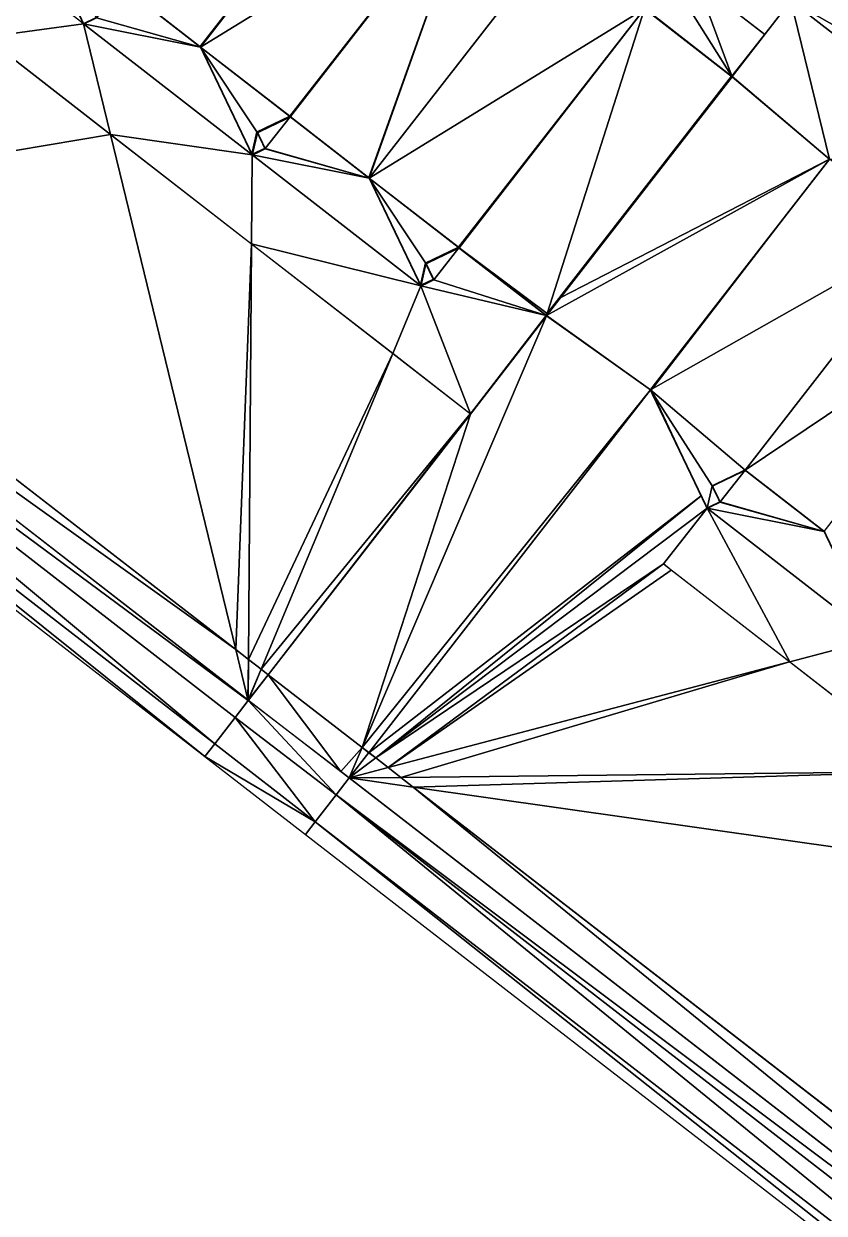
# Model space of a CAD drawing. Header units: metres. Extents: x 1634389 to 1634634, y 8249577 to 8249800.
# Drawn here: x 1634461.63 to 1634484.12, y 8249628.8 to 8249662.22 of the extents above; entities that cross this region are included whole.
import ezdxf

# ---------------------------------------------------------------- set-up
doc = ezdxf.new("R2010")
doc.units = ezdxf.units.M
doc.header["$LTSCALE"] = 2
doc.linetypes.add('CACHE2', pattern=[4.7625, 3.175, -1.5875])
for name, color, linetype in [('CONTOUR-BATIMENT', 5, 'Continuous'), ('MNT-02-ACCES PIETON PRIVE-FF-35', 40, 'Continuous'), ('MNT-02-BASSIN-FF-30', 205, 'Continuous'), ('MNT-02-BATIMENT FINI-FF-0', 1, 'Continuous'), ('MNT-02-BETON DESACTIVE FF-35', 7, 'Continuous'), ('MNT-02-ESPACE VERT-FF-30', 221, 'Continuous'), ('MNT-02-ESPACE VERT-PRIVE-FF-30', 222, 'CACHE2'), ('MNT-02-VOIRIE LOURDE-FF-60', 160, 'Continuous')]:
    doc.layers.add(name, color=color, linetype=linetype)

msp = doc.modelspace()

# ---------------------------------------------------------------- linework, layer by layer
at = {"layer": 'CONTOUR-BATIMENT', "linetype": 'CACHE2', "ltscale": 0.05, "const_width": 0.05, "flags": 128}
msp.add_lwpolyline([(1634453.83, 8249669.578), (1634452.235, 8249672.905), (1634457.26, 8249679.374), (1634460.884, 8249678.661), (1634460.806, 8249678.268), (1634460.313, 8249678.366), (1634460.113, 8249677.362), (1634462.334, 8249675.637), (1634465.623, 8249674.982), (1634465.544, 8249674.588), (1634465.052, 8249674.685), (1634464.852, 8249673.682), (1634467.065, 8249671.963), (1634470.362, 8249671.301), (1634470.283, 8249670.909), (1634469.791, 8249671.007), (1634469.59, 8249670.003), (1634471.806, 8249668.282), (1634475.101, 8249667.62), (1634475.022, 8249667.228), (1634474.53, 8249667.327), (1634474.329, 8249666.321), (1634476.553, 8249664.599), (1634479.841, 8249663.944), (1634479.761, 8249663.548), (1634479.268, 8249663.646), (1634479.068, 8249662.643), (1634481.527, 8249660.733), (1634476.314, 8249654.021), (1634473.852, 8249655.926), (1634472.929, 8249655.483), (1634473.146, 8249655.031), (1634472.786, 8249654.857), (1634471.336, 8249657.882), (1634469.116, 8249659.608), (1634468.193, 8249659.165), (1634468.409, 8249658.713), (1634468.047, 8249658.537), (1634466.598, 8249661.562), (1634464.377, 8249663.287), (1634463.454, 8249662.844), (1634463.671, 8249662.393), (1634463.309, 8249662.22), (1634461.857, 8249665.239), (1634459.636, 8249666.965), (1634458.715, 8249666.523), (1634458.932, 8249666.071), (1634458.569, 8249665.897), (1634457.118, 8249668.92), (1634454.899, 8249670.647), (1634453.976, 8249670.204), (1634454.193, 8249669.752)], close=True, dxfattribs=at)
at = {"layer": 'CONTOUR-BATIMENT', "linetype": 'CACHE2', "ltscale": 0.05, "const_width": 0.05, "elevation": -98.8, "flags": 128}
msp.add_lwpolyline([(1634512.748, 8249625.716), (1634510.432, 8249627.521), (1634509.506, 8249627.077), (1634509.723, 8249626.625), (1634509.365, 8249626.454), (1634507.913, 8249629.476), (1634505.693, 8249631.201), (1634504.77, 8249630.758), (1634504.986, 8249630.308), (1634504.625, 8249630.135), (1634503.19, 8249633.115), (1634500.969, 8249634.841), (1634500.048, 8249634.399), (1634500.265, 8249633.949), (1634499.902, 8249633.773), (1634498.437, 8249636.832), (1634496.113, 8249638.64), (1634495.19, 8249638.197), (1634495.404, 8249637.744), (1634495.044, 8249637.572), (1634493.593, 8249640.594), (1634491.372, 8249642.32), (1634490.451, 8249641.877), (1634490.666, 8249641.425), (1634490.305, 8249641.251), (1634488.854, 8249644.273), (1634486.633, 8249645.999), (1634485.712, 8249645.557), (1634485.928, 8249645.106), (1634485.568, 8249644.933), (1634484.117, 8249647.956), (1634481.894, 8249649.68), (1634480.971, 8249649.236), (1634481.189, 8249648.786), (1634480.827, 8249648.611), (1634479.233, 8249651.938), (1634484.264, 8249658.416), (1634487.881, 8249657.695), (1634487.802, 8249657.301), (1634487.31, 8249657.4), (1634487.11, 8249656.396), (1634489.325, 8249654.675), (1634492.619, 8249654.014), (1634492.541, 8249653.621), (1634492.049, 8249653.72), (1634491.849, 8249652.715), (1634494.071, 8249650.991), (1634497.359, 8249650.334), (1634497.28, 8249649.943), (1634496.788, 8249650.041), (1634496.587, 8249649.037), (1634498.81, 8249647.311), (1634502.098, 8249646.654), (1634502.019, 8249646.262), (1634501.527, 8249646.36), (1634501.327, 8249645.356), (1634503.648, 8249643.553), (1634506.936, 8249642.896), (1634506.858, 8249642.504), (1634506.365, 8249642.602), (1634506.167, 8249641.597), (1634508.389, 8249639.872), (1634511.677, 8249639.215), (1634511.599, 8249638.823), (1634511.107, 8249638.921), (1634510.907, 8249637.917), (1634513.054, 8249636.249), (1634516.417, 8249635.534), (1634516.338, 8249635.142), (1634515.846, 8249635.24), (1634515.646, 8249634.236), (1634517.969, 8249632.432)], close=True, dxfattribs=at)
at = {"layer": 'MNT-02-ACCES PIETON PRIVE-FF-35', "linetype": 'ByBlock'}
for points in [[(1634460.542, 8249661.849, 98.894), (1634463.306, 8249662.223, 98.93), (1634458.569, 8249665.897, 98.93)], [(1634479.068, 8249662.643, 98.93), (1634481.527, 8249660.733, 98.93), (1634479.761, 8249663.548, 98.93)], [(1634480.548, 8249663.391, 98.921), (1634479.761, 8249663.548, 98.93), (1634481.527, 8249660.733, 98.93)], [(1634466.59, 8249661.565, 98.93), (1634464.376, 8249663.286, 98.93), (1634463.671, 8249662.393, 98.93)], [(1634482.446, 8249661.916, 98.908), (1634480.548, 8249663.391, 98.921), (1634481.527, 8249660.733, 98.93)], [(1634463.307, 8249662.22, 98.93), (1634463.306, 8249662.223, 98.93), (1634460.542, 8249661.849, 98.894)], [(1634463.308, 8249662.218, 98.93), (1634463.307, 8249662.22, 98.93), (1634460.542, 8249661.849, 98.894)], [(1634463.308, 8249662.218, 98.93), (1634460.542, 8249661.849, 98.894), (1634464.064, 8249659.114, 98.881)], [(1634463.31, 8249662.219, 98.93), (1634463.308, 8249662.218, 98.93), (1634464.064, 8249659.114, 98.881)], [(1634463.31, 8249662.219, 98.93), (1634466.591, 8249661.564, 98.93), (1634463.311, 8249662.22, 98.93)], [(1634466.591, 8249661.564, 98.93), (1634463.31, 8249662.219, 98.93), (1634466.596, 8249661.56, 98.93)], [(1634463.31, 8249662.219, 98.93), (1634468.047, 8249658.537, 98.93), (1634463.31, 8249662.219, 98.93)], [(1634466.596, 8249661.56, 98.93), (1634463.31, 8249662.219, 98.93), (1634468.047, 8249658.537, 98.93)], [(1634464.064, 8249659.114, 98.881), (1634468.047, 8249658.537, 98.93), (1634463.31, 8249662.219, 98.93)], [(1634463.669, 8249662.391, 98.93), (1634463.311, 8249662.22, 98.93), (1634466.59, 8249661.565, 98.93)], [(1634466.59, 8249661.565, 98.93), (1634463.311, 8249662.22, 98.93), (1634466.591, 8249661.564, 98.93)], [(1634463.669, 8249662.391, 98.93), (1634466.59, 8249661.565, 98.93), (1634463.671, 8249662.393, 98.93)], [(1634469.112, 8249659.603, 98.93), (1634468.193, 8249659.164, 98.93), (1634468.409, 8249658.713, 98.93)], [(1634469.115, 8249659.605, 98.93), (1634469.112, 8249659.603, 98.93), (1634468.409, 8249658.713, 98.93)], [(1634471.328, 8249657.885, 98.93), (1634469.115, 8249659.605, 98.93), (1634468.409, 8249658.713, 98.93)], [(1634468.028, 8249656.036, 98.881), (1634468.047, 8249658.537, 98.93), (1634464.064, 8249659.114, 98.881)], [(1634468.192, 8249659.163, 98.93), (1634468.19, 8249659.163, 98.93), (1634468.192, 8249659.16, 98.93)], [(1634468.193, 8249659.164, 98.93), (1634468.192, 8249659.163, 98.93), (1634468.192, 8249659.16, 98.93)], [(1634468.193, 8249659.164, 98.93), (1634468.192, 8249659.16, 98.93), (1634468.409, 8249658.713, 98.93)], [(1634468.192, 8249659.16, 98.93), (1634468.407, 8249658.712, 98.93), (1634468.409, 8249658.713, 98.93)], [(1634468.028, 8249656.036, 98.881), (1634472.786, 8249654.857, 98.93), (1634468.047, 8249658.537, 98.93)], [(1634468.407, 8249658.711, 98.93), (1634468.047, 8249658.537, 98.93), (1634471.328, 8249657.885, 98.93)], [(1634471.329, 8249657.884, 98.93), (1634468.047, 8249658.537, 98.93), (1634471.334, 8249657.88, 98.93)], [(1634471.328, 8249657.885, 98.93), (1634468.047, 8249658.537, 98.93), (1634471.329, 8249657.884, 98.93)], [(1634472.786, 8249654.857, 98.93), (1634471.334, 8249657.88, 98.93), (1634468.047, 8249658.537, 98.93)], [(1634468.407, 8249658.712, 98.93), (1634468.407, 8249658.711, 98.93), (1634468.409, 8249658.713, 98.93)], [(1634468.407, 8249658.711, 98.93), (1634471.328, 8249657.885, 98.93), (1634468.409, 8249658.713, 98.93)], [(1634468.028, 8249656.036, 98.881), (1634471.994, 8249652.956, 98.881), (1634472.786, 8249654.857, 98.93)], [(1634473.852, 8249655.926, 98.93), (1634472.929, 8249655.483, 98.93), (1634473.146, 8249655.031, 98.93)], [(1634476.306, 8249654.024, 98.93), (1634473.852, 8249655.926, 98.93), (1634473.146, 8249655.031, 98.93)], [(1634471.994, 8249652.956, 98.881), (1634474.176, 8249651.261, 98.853), (1634472.786, 8249654.857, 98.93)], [(1634473.146, 8249655.031, 98.93), (1634472.786, 8249654.857, 98.93), (1634476.306, 8249654.024, 98.93)], [(1634474.176, 8249651.261, 98.853), (1634476.307, 8249654.023, 98.93), (1634472.786, 8249654.857, 98.93)], [(1634476.307, 8249654.023, 98.93), (1634476.306, 8249654.024, 98.93), (1634472.786, 8249654.857, 98.93)], [(1634474.176, 8249651.261, 98.853), (1634476.312, 8249654.019, 98.93), (1634476.307, 8249654.023, 98.93)], [(1634474.176, 8249651.261, 98.853), (1634474.177, 8249651.261, 98.853), (1634476.312, 8249654.019, 98.93)], [(1634481.894, 8249649.68, 98.73), (1634480.971, 8249649.236, 98.73), (1634481.189, 8249648.786, 98.73)], [(1634484.11, 8249647.958, 98.73), (1634481.894, 8249649.68, 98.73), (1634481.189, 8249648.786, 98.73)], [(1634480.971, 8249649.236, 98.73), (1634481.187, 8249648.785, 98.73), (1634481.189, 8249648.786, 98.73)], [(1634480.827, 8249648.611, 98.73), (1634479.603, 8249647.047, 98.687), (1634483.146, 8249644.295, 98.687)], [(1634481.188, 8249648.784, 98.73), (1634480.827, 8249648.611, 98.73), (1634484.11, 8249647.958, 98.73)], [(1634484.11, 8249647.958, 98.73), (1634480.827, 8249648.611, 98.73), (1634484.111, 8249647.957, 98.73)], [(1634485.568, 8249644.933, 98.73), (1634484.115, 8249647.954, 98.73), (1634480.827, 8249648.611, 98.73)], [(1634483.146, 8249644.295, 98.687), (1634485.568, 8249644.933, 98.73), (1634480.827, 8249648.611, 98.73)], [(1634484.111, 8249647.957, 98.73), (1634480.827, 8249648.611, 98.73), (1634484.115, 8249647.954, 98.73)], [(1634481.187, 8249648.785, 98.73), (1634481.188, 8249648.784, 98.73), (1634481.189, 8249648.786, 98.73)], [(1634481.188, 8249648.784, 98.73), (1634484.11, 8249647.958, 98.73), (1634481.189, 8249648.786, 98.73)], [(1634485.568, 8249644.933, 98.73), (1634483.146, 8249644.295, 98.687), (1634487.111, 8249641.216, 98.687)]]:
    msp.add_3dface(points, dxfattribs=at)
at = {"layer": 'MNT-02-BASSIN-FF-30', "color": 1, "linetype": 'ByBlock'}
for points in [[(1634467.932, 8249643.204, 98.68), (1634446.343, 8249659.948, 98.76), (1634446.45, 8249659.106, 98.358)], [(1634446.45, 8249659.106, 98.358), (1634445.749, 8249658.442, 98.428), (1634466.992, 8249641.991, 98.28)], [(1634467.932, 8249643.204, 98.68), (1634446.45, 8249659.106, 98.358), (1634467.566, 8249642.728, 98.28)], [(1634446.45, 8249659.106, 98.358), (1634466.992, 8249641.991, 98.28), (1634467.566, 8249642.728, 98.28)], [(1634445.118, 8249658.362, 98.73), (1634466.716, 8249641.635, 98.58), (1634445.749, 8249658.442, 98.428)], [(1634466.716, 8249641.635, 98.58), (1634466.992, 8249641.991, 98.28), (1634445.749, 8249658.442, 98.428)], [(1634470.409, 8249640.558, 98.12), (1634467.932, 8249643.204, 98.68), (1634467.566, 8249642.728, 98.28)], [(1634470.774, 8249641.033, 98.52), (1634467.932, 8249643.204, 98.68), (1634470.409, 8249640.558, 98.12)], [(1634466.992, 8249641.991, 98.28), (1634469.819, 8249639.8, 98.12), (1634467.566, 8249642.728, 98.28)], [(1634469.819, 8249639.8, 98.12), (1634470.409, 8249640.558, 98.12), (1634467.566, 8249642.728, 98.28)], [(1634466.716, 8249641.635, 98.58), (1634469.819, 8249639.8, 98.12), (1634466.992, 8249641.991, 98.28)], [(1634466.716, 8249641.635, 98.58), (1634469.543, 8249639.445, 98.42), (1634469.819, 8249639.8, 98.12)], [(1634500.638, 8249617.913, 98.32), (1634470.774, 8249641.033, 98.52), (1634470.409, 8249640.558, 98.12)], [(1634469.819, 8249639.8, 98.12), (1634499.689, 8249616.687, 97.92), (1634470.409, 8249640.558, 98.12)], [(1634470.409, 8249640.558, 98.12), (1634499.689, 8249616.687, 97.92), (1634500.271, 8249617.438, 97.92)], [(1634500.638, 8249617.913, 98.32), (1634470.409, 8249640.558, 98.12), (1634500.271, 8249617.438, 97.92)], [(1634469.543, 8249639.445, 98.42), (1634499.414, 8249616.332, 98.22), (1634469.819, 8249639.8, 98.12)], [(1634469.819, 8249639.8, 98.12), (1634499.414, 8249616.332, 98.22), (1634499.689, 8249616.687, 97.92)]]:
    msp.add_3dface(points, dxfattribs=at)
at = {"layer": 'MNT-02-BATIMENT FINI-FF-0', "color": 5, "linetype": 'ByBlock'}
for points in [[(1634466.585, 8249661.581, 99.28), (1634471.806, 8249668.282, 99.28), (1634464.382, 8249663.291, 99.28)], [(1634471.806, 8249668.282, 99.28), (1634466.585, 8249661.581, 99.28), (1634466.598, 8249661.562, 99.28)], [(1634471.806, 8249668.282, 99.28), (1634466.598, 8249661.562, 99.28), (1634474.329, 8249666.321, 99.28)], [(1634469.103, 8249659.626, 99.28), (1634474.329, 8249666.321, 99.28), (1634466.598, 8249661.562, 99.28)], [(1634469.103, 8249659.626, 99.28), (1634469.119, 8249659.613, 99.28), (1634474.329, 8249666.321, 99.28)], [(1634469.119, 8249659.613, 99.28), (1634471.324, 8249657.9, 99.28), (1634474.329, 8249666.321, 99.28)], [(1634471.324, 8249657.9, 99.28), (1634471.336, 8249657.882, 99.28), (1634474.329, 8249666.321, 99.28)], [(1634476.553, 8249664.599, 99.28), (1634474.329, 8249666.321, 99.28), (1634471.336, 8249657.882, 99.28)], [(1634476.553, 8249664.599, 99.28), (1634471.336, 8249657.882, 99.28), (1634479.068, 8249662.643, 99.28)], [(1634473.839, 8249655.944, 99.28), (1634479.068, 8249662.643, 99.28), (1634471.336, 8249657.882, 99.28)], [(1634473.839, 8249655.944, 99.28), (1634473.856, 8249655.931, 99.28), (1634479.068, 8249662.643, 99.28)], [(1634473.856, 8249655.931, 99.28), (1634476.333, 8249654.08, 99.28), (1634479.068, 8249662.643, 99.28)], [(1634476.333, 8249654.08, 99.28), (1634481.51, 8249660.746, 99.28), (1634479.068, 8249662.643, 99.28)], [(1634481.514, 8249660.751, 99.28), (1634479.072, 8249662.648, 99.28), (1634479.068, 8249662.643, 99.28)], [(1634481.51, 8249660.746, 99.28), (1634481.514, 8249660.751, 99.28), (1634479.068, 8249662.643, 99.28)], [(1634466.585, 8249661.581, 99.28), (1634466.591, 8249661.568, 99.28), (1634466.598, 8249661.562, 99.28)], [(1634466.591, 8249661.568, 99.28), (1634466.593, 8249661.564, 99.28), (1634466.598, 8249661.562, 99.28)], [(1634466.593, 8249661.564, 99.28), (1634466.593, 8249661.563, 99.28), (1634466.598, 8249661.562, 99.28)], [(1634466.593, 8249661.563, 99.28), (1634468.034, 8249658.555, 99.28), (1634466.598, 8249661.562, 99.28)], [(1634468.18, 8249659.183, 99.28), (1634469.096, 8249659.623, 99.28), (1634466.598, 8249661.562, 99.28)], [(1634469.096, 8249659.623, 99.28), (1634469.103, 8249659.626, 99.28), (1634466.598, 8249661.562, 99.28)], [(1634468.18, 8249659.183, 99.28), (1634468.18, 8249659.183, 99.28), (1634466.598, 8249661.562, 99.28)], [(1634468.034, 8249658.555, 99.28), (1634468.037, 8249658.557, 99.28), (1634466.598, 8249661.562, 99.28)], [(1634466.598, 8249661.562, 99.28), (1634468.037, 8249658.557, 99.28), (1634468.18, 8249659.183, 99.28)], [(1634468.037, 8249658.557, 99.28), (1634468.053, 8249658.565, 99.28), (1634468.18, 8249659.183, 99.28)], [(1634468.191, 8249659.159, 99.28), (1634468.18, 8249659.183, 99.28), (1634468.053, 8249658.565, 99.28)], [(1634468.053, 8249658.565, 99.28), (1634468.397, 8249658.731, 99.28), (1634468.191, 8249659.159, 99.28)], [(1634484.264, 8249658.416, 99.08), (1634479.233, 8249651.938, 99.08), (1634487.11, 8249656.396, 99.08)], [(1634471.324, 8249657.9, 99.28), (1634471.33, 8249657.887, 99.28), (1634471.336, 8249657.882, 99.28)], [(1634471.33, 8249657.887, 99.28), (1634471.332, 8249657.884, 99.28), (1634471.336, 8249657.882, 99.28)], [(1634471.332, 8249657.884, 99.28), (1634471.332, 8249657.883, 99.28), (1634471.336, 8249657.882, 99.28)], [(1634471.332, 8249657.883, 99.28), (1634472.773, 8249654.876, 99.28), (1634471.336, 8249657.882, 99.28)], [(1634471.336, 8249657.882, 99.28), (1634472.776, 8249654.877, 99.28), (1634472.916, 8249655.501, 99.28)], [(1634472.916, 8249655.501, 99.28), (1634472.917, 8249655.501, 99.28), (1634471.336, 8249657.882, 99.28)], [(1634473.833, 8249655.941, 99.28), (1634473.839, 8249655.944, 99.28), (1634471.336, 8249657.882, 99.28)], [(1634472.917, 8249655.501, 99.28), (1634473.833, 8249655.941, 99.28), (1634471.336, 8249657.882, 99.28)], [(1634472.773, 8249654.876, 99.28), (1634472.776, 8249654.877, 99.28), (1634471.336, 8249657.882, 99.28)], [(1634479.233, 8249651.938, 99.08), (1634481.894, 8249649.68, 99.08), (1634487.11, 8249656.396, 99.08)], [(1634481.894, 8249649.68, 99.08), (1634489.325, 8249654.675, 99.08), (1634487.11, 8249656.396, 99.08)], [(1634476.333, 8249654.08, 99.28), (1634473.856, 8249655.931, 99.28), (1634476.302, 8249654.039, 99.28)], [(1634472.776, 8249654.877, 99.28), (1634472.792, 8249654.885, 99.28), (1634472.916, 8249655.501, 99.28)], [(1634472.928, 8249655.477, 99.28), (1634472.916, 8249655.501, 99.28), (1634472.792, 8249654.885, 99.28)], [(1634472.792, 8249654.885, 99.28), (1634473.133, 8249655.049, 99.28), (1634472.928, 8249655.477, 99.28)], [(1634481.894, 8249649.68, 99.08), (1634484.117, 8249647.956, 99.08), (1634489.325, 8249654.675, 99.08)], [(1634479.233, 8249651.938, 99.08), (1634480.827, 8249648.611, 99.08), (1634480.971, 8249649.236, 99.08)], [(1634479.233, 8249651.938, 99.08), (1634480.971, 8249649.236, 99.08), (1634481.894, 8249649.68, 99.08)], [(1634480.827, 8249648.611, 99.08), (1634481.189, 8249648.786, 99.08), (1634480.971, 8249649.236, 99.08)]]:
    msp.add_3dface(points, dxfattribs=at)
at = {"layer": 'MNT-02-BETON DESACTIVE FF-35', "color": 6, "linetype": 'ByBlock'}
for points in [[(1634495.043, 8249662.146, 98.592), (1634481.737, 8249672.476, 98.722), (1634493.26, 8249662.254, 98.637)], [(1634480.552, 8249663.39, 98.921), (1634482.447, 8249661.918, 98.908), (1634483.182, 8249662.864, 98.89)]]:
    msp.add_3dface(points, dxfattribs=at)
at = {"layer": 'MNT-02-ESPACE VERT-FF-30', "linetype": 'ByBlock'}
for points in [[(1634483.18, 8249662.863, 98.94), (1634481.515, 8249660.752, 98.98), (1634481.531, 8249660.738, 98.98)], [(1634484.264, 8249658.416, 98.78), (1634483.182, 8249662.864, 98.94), (1634481.531, 8249660.738, 98.98)], [(1634483.18, 8249662.863, 98.94), (1634481.531, 8249660.738, 98.98), (1634483.182, 8249662.864, 98.94)], [(1634487.456, 8249660.43, 98.799), (1634489.027, 8249662.453, 98.801), (1634483.182, 8249662.864, 98.94)], [(1634484.264, 8249658.416, 98.78), (1634488.617, 8249658.644, 98.74), (1634483.182, 8249662.864, 98.94)], [(1634488.617, 8249658.644, 98.74), (1634487.456, 8249660.43, 98.799), (1634483.182, 8249662.864, 98.94)], [(1634481.515, 8249660.752, 98.98), (1634481.514, 8249660.751, 98.98), (1634481.518, 8249660.749, 98.98)], [(1634481.515, 8249660.752, 98.98), (1634481.518, 8249660.749, 98.98), (1634481.531, 8249660.738, 98.98)], [(1634467.582, 8249644.64, 98.703), (1634447.594, 8249660.115, 98.776), (1634448.085, 8249658.597, 98.754)], [(1634467.582, 8249644.64, 98.703), (1634448.085, 8249658.597, 98.754), (1634467.923, 8249643.238, 98.681)], [(1634467.94, 8249644.363, 98.703), (1634467.582, 8249644.64, 98.703), (1634467.923, 8249643.238, 98.681)], [(1634467.923, 8249643.238, 98.681), (1634467.932, 8249643.231, 98.681), (1634467.94, 8249644.363, 98.703)], [(1634468.299, 8249644.085, 98.703), (1634467.94, 8249644.363, 98.703), (1634467.932, 8249643.231, 98.681)], [(1634467.932, 8249643.231, 98.681), (1634467.94, 8249643.225, 98.681), (1634468.299, 8249644.085, 98.703)], [(1634468.496, 8249643.932, 98.7), (1634468.299, 8249644.085, 98.703), (1634467.94, 8249643.225, 98.681)], [(1634468.496, 8249643.932, 98.7), (1634467.94, 8249643.225, 98.681), (1634467.945, 8249643.221, 98.68)], [(1634468.496, 8249643.932, 98.7), (1634467.945, 8249643.221, 98.68), (1634470.536, 8249641.215, 98.533)], [(1634471.138, 8249641.887, 98.55), (1634468.496, 8249643.932, 98.7), (1634470.536, 8249641.215, 98.533)], [(1634471.138, 8249641.887, 98.55), (1634470.536, 8249641.215, 98.533), (1634470.774, 8249641.033, 98.52)], [(1634471.325, 8249641.743, 98.537), (1634471.138, 8249641.887, 98.55), (1634470.774, 8249641.033, 98.52)], [(1634471.518, 8249641.594, 98.539), (1634471.325, 8249641.743, 98.537), (1634470.774, 8249641.033, 98.52)], [(1634471.869, 8249641.322, 98.539), (1634471.518, 8249641.594, 98.539), (1634470.774, 8249641.033, 98.52)], [(1634470.536, 8249641.215, 98.533), (1634470.773, 8249641.032, 98.519), (1634470.774, 8249641.033, 98.52)], [(1634472.22, 8249641.049, 98.539), (1634471.869, 8249641.322, 98.539), (1634470.774, 8249641.033, 98.52)], [(1634470.773, 8249641.032, 98.519), (1634500.54, 8249617.987, 98.319), (1634470.774, 8249641.033, 98.52)], [(1634472.22, 8249641.049, 98.539), (1634470.774, 8249641.033, 98.52), (1634472.572, 8249640.777, 98.539)], [(1634470.774, 8249641.033, 98.52), (1634500.638, 8249617.913, 98.32), (1634472.572, 8249640.777, 98.539)], [(1634500.54, 8249617.987, 98.319), (1634500.638, 8249617.913, 98.32), (1634470.774, 8249641.033, 98.52)], [(1634500.224, 8249619.37, 98.354), (1634472.572, 8249640.777, 98.539), (1634500.638, 8249617.913, 98.32)]]:
    msp.add_3dface(points, dxfattribs=at)
at = {"layer": 'MNT-02-ESPACE VERT-PRIVE-FF-30', "linetype": 'ByBlock'}
for points in [[(1634464.065, 8249659.111, 98.931), (1634460.54, 8249661.849, 98.944), (1634451.603, 8249657.015, 98.762)], [(1634481.511, 8249660.746, 98.98), (1634476.701, 8249654.519, 98.98), (1634481.527, 8249660.733, 98.98)], [(1634476.701, 8249654.519, 98.98), (1634484.264, 8249658.416, 98.78), (1634481.527, 8249660.733, 98.98)], [(1634481.518, 8249660.749, 98.98), (1634481.514, 8249660.751, 98.98), (1634481.511, 8249660.746, 98.98)], [(1634481.518, 8249660.749, 98.98), (1634481.511, 8249660.746, 98.98), (1634481.527, 8249660.733, 98.98)], [(1634481.531, 8249660.738, 98.98), (1634481.518, 8249660.749, 98.98), (1634481.527, 8249660.733, 98.98)], [(1634484.264, 8249658.416, 98.78), (1634481.531, 8249660.738, 98.98), (1634481.527, 8249660.733, 98.98)], [(1634464.065, 8249659.111, 98.931), (1634451.603, 8249657.015, 98.762), (1634467.582, 8249644.64, 98.703)], [(1634468.028, 8249656.033, 98.931), (1634464.065, 8249659.111, 98.931), (1634467.582, 8249644.64, 98.703)], [(1634476.701, 8249654.519, 98.98), (1634476.318, 8249654.023, 98.98), (1634484.264, 8249658.416, 98.78)], [(1634476.318, 8249654.023, 98.98), (1634479.233, 8249651.938, 98.78), (1634484.264, 8249658.416, 98.78)], [(1634479.298, 8249651.975, 98.78), (1634484.264, 8249658.416, 98.78), (1634479.233, 8249651.938, 98.78)], [(1634467.582, 8249644.64, 98.703), (1634467.94, 8249644.363, 98.703), (1634468.028, 8249656.033, 98.931)], [(1634471.993, 8249652.954, 98.931), (1634468.028, 8249656.033, 98.931), (1634467.94, 8249644.363, 98.703)], [(1634474.18, 8249651.255, 98.903), (1634471.138, 8249641.886, 98.55), (1634476.312, 8249654.015, 98.98)], [(1634476.312, 8249654.015, 98.98), (1634471.138, 8249641.886, 98.55), (1634479.233, 8249651.938, 98.78)], [(1634476.316, 8249654.02, 98.98), (1634476.312, 8249654.015, 98.98), (1634479.233, 8249651.938, 98.78)], [(1634476.318, 8249654.023, 98.98), (1634476.316, 8249654.02, 98.98), (1634479.233, 8249651.938, 98.78)], [(1634467.94, 8249644.363, 98.703), (1634468.299, 8249644.085, 98.703), (1634471.993, 8249652.954, 98.931)], [(1634474.174, 8249651.26, 98.903), (1634471.993, 8249652.954, 98.931), (1634468.299, 8249644.085, 98.703)], [(1634471.138, 8249641.886, 98.55), (1634471.324, 8249641.742, 98.537), (1634479.233, 8249651.938, 98.78)], [(1634471.324, 8249641.742, 98.537), (1634480.661, 8249648.957, 98.78), (1634479.233, 8249651.938, 98.78)], [(1634479.259, 8249651.924, 98.78), (1634479.298, 8249651.975, 98.78), (1634479.233, 8249651.938, 98.78)], [(1634479.308, 8249651.821, 98.78), (1634479.233, 8249651.938, 98.78), (1634480.661, 8249648.957, 98.78)], [(1634479.266, 8249651.91, 98.78), (1634479.259, 8249651.924, 98.78), (1634479.233, 8249651.938, 98.78)], [(1634479.308, 8249651.821, 98.78), (1634479.266, 8249651.91, 98.78), (1634479.233, 8249651.938, 98.78)], [(1634474.174, 8249651.26, 98.903), (1634468.299, 8249644.085, 98.703), (1634468.496, 8249643.932, 98.7)], [(1634474.18, 8249651.255, 98.903), (1634474.174, 8249651.26, 98.903), (1634468.496, 8249643.932, 98.7)], [(1634474.18, 8249651.255, 98.903), (1634468.496, 8249643.932, 98.7), (1634471.138, 8249641.886, 98.55)], [(1634471.324, 8249641.742, 98.537), (1634471.517, 8249641.593, 98.539), (1634480.661, 8249648.957, 98.78)], [(1634480.825, 8249648.609, 98.78), (1634480.661, 8249648.957, 98.78), (1634471.517, 8249641.593, 98.539)], [(1634480.825, 8249648.609, 98.78), (1634480.825, 8249648.61, 98.78), (1634480.661, 8249648.957, 98.78)], [(1634479.601, 8249647.046, 98.737), (1634480.825, 8249648.609, 98.78), (1634471.517, 8249641.593, 98.539)], [(1634479.601, 8249647.046, 98.737), (1634471.517, 8249641.593, 98.539), (1634471.867, 8249641.322, 98.539)], [(1634479.601, 8249647.046, 98.737), (1634471.867, 8249641.322, 98.539), (1634479.819, 8249646.871, 98.737)], [(1634479.819, 8249646.871, 98.737), (1634471.867, 8249641.322, 98.539), (1634483.141, 8249644.294, 98.737)], [(1634472.219, 8249641.049, 98.539), (1634483.141, 8249644.294, 98.737), (1634471.867, 8249641.322, 98.539)], [(1634483.141, 8249644.294, 98.737), (1634472.219, 8249641.049, 98.539), (1634487.108, 8249641.216, 98.737)], [(1634472.57, 8249640.777, 98.539), (1634487.108, 8249641.216, 98.737), (1634472.219, 8249641.049, 98.539)], [(1634472.57, 8249640.777, 98.539), (1634491.075, 8249638.138, 98.737), (1634487.108, 8249641.216, 98.737)], [(1634472.57, 8249640.777, 98.539), (1634500.227, 8249619.359, 98.354), (1634491.075, 8249638.138, 98.737)]]:
    msp.add_3dface(points, dxfattribs=at)
at = {"layer": 'MNT-02-VOIRIE LOURDE-FF-60'}
for points in [[(1634481.35, 8249672.776, 98.49), (1634495.661, 8249661.666, 98.35), (1634481.536, 8249673.073, 98.48)], [(1634495.835, 8249661.973, 98.34), (1634481.536, 8249673.073, 98.48), (1634495.661, 8249661.666, 98.35)], [(1634495.927, 8249662.093, 98.32), (1634498.074, 8249664.857, 98.25), (1634481.629, 8249673.193, 98.46)]]:
    msp.add_3dface(points, dxfattribs=at)

doc.saveas('drawing.dxf')
